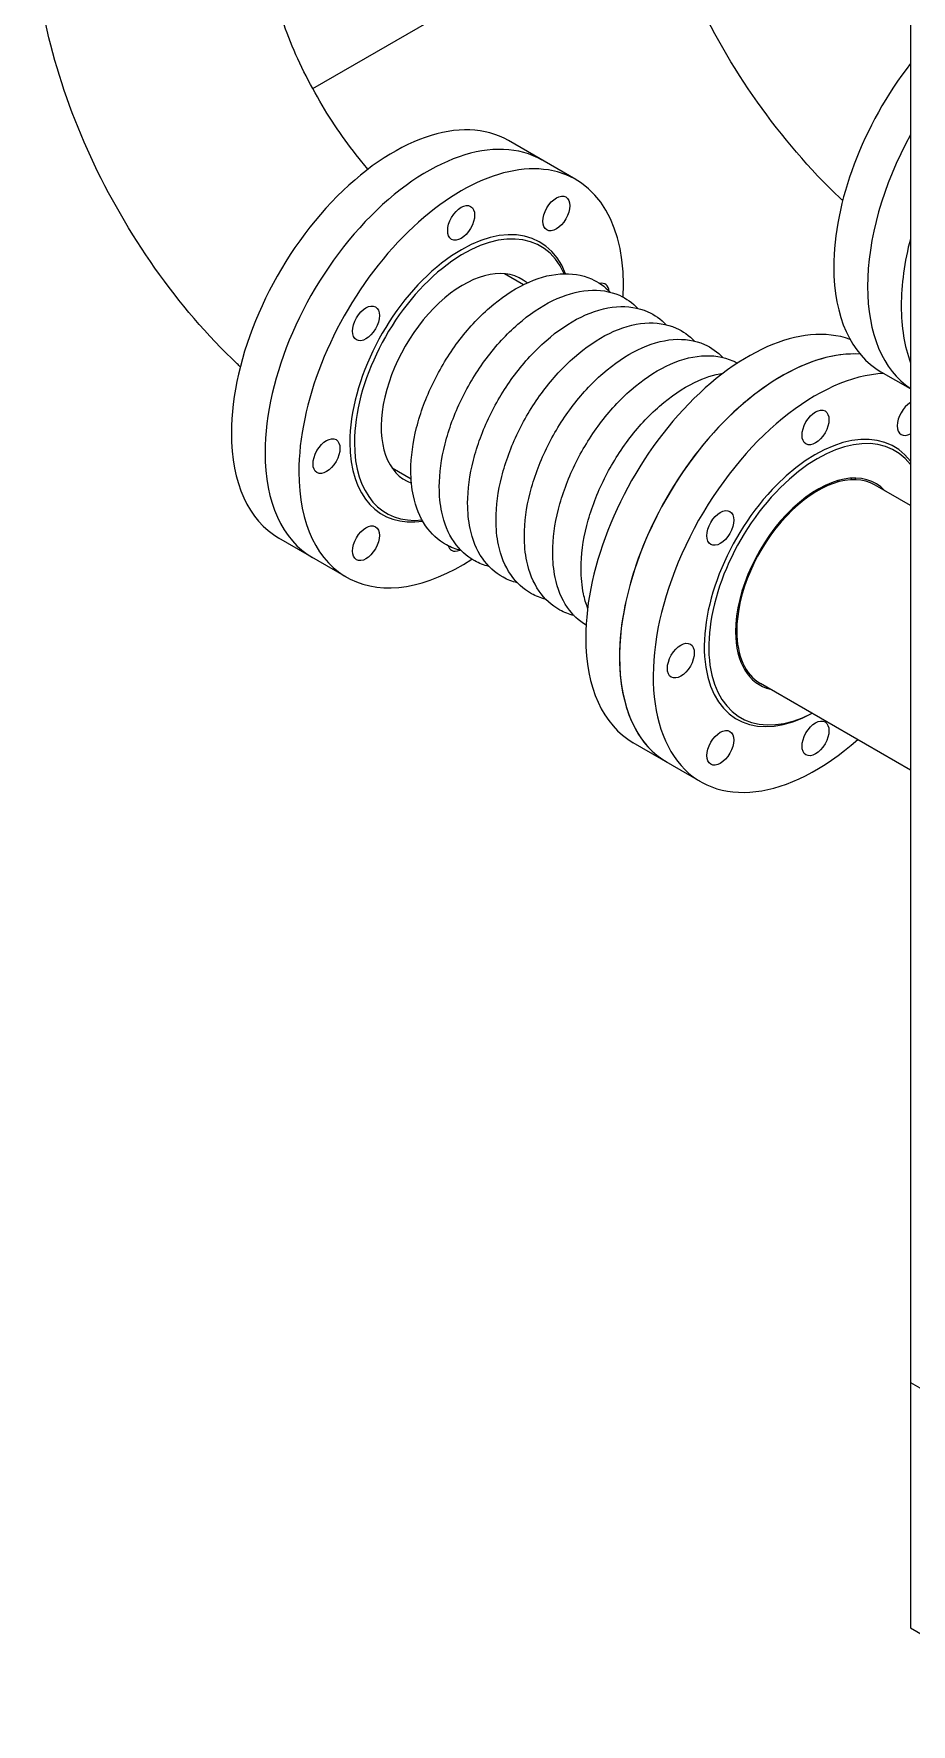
# Model space of a CAD drawing. Header units: millimetres. Extents: x -312439 to 477422, y -331570 to 212570.
# Drawn here: x 354265 to 355337, y 90769 to 92835 of the extents above; entities that cross this region are included whole.
import ezdxf

# ---------------------------------------------------------------- set-up
doc = ezdxf.new("R2010")
doc.units = ezdxf.units.MM

msp = doc.modelspace()

# ---------------------------------------------------------------- linework, layer by layer
at = {"color": 3, "linetype": 'Continuous', "lineweight": 0, "extrusion": (-1.11022e-16, 0.816497, 0.57735)}
for p, q in [((355335.928, 95078.959), (355335.928, 90887.144)), ((355335.928, 92401.289), (355300.311, 92421.853)), ((355335.928, 91187.144), (359293.664, 88902.144)), ((355335.928, 90887.144), (359295.396, 88601.144))]:
    msp.add_line(p, q, dxfattribs=at)
at = {"color": 7, "linetype": 'Continuous', "lineweight": 0, "extrusion": (-1.11022e-16, 0.816497, 0.57735)}
msp.add_line((354605.506, 92768.205), (354908.428, 92943.097), dxfattribs=at)
at = {"color": 4, "linetype": 'Continuous', "lineweight": 0, "extrusion": (-1.11022e-16, 0.816497, 0.57735)}
for p, q in [((354927.101, 92657.035), (354844.656, 92704.635)), ((354862.952, 92528.609), (354839.732, 92542.015)), ((354725.781, 92291.021), (354702.56, 92304.427)), ((354646.635, 92171.253), (354564.189, 92218.853)), ((355079.647, 91921.253), (354997.202, 91968.853))]:
    msp.add_line(p, q, dxfattribs=at)
at = {"color": 5, "linetype": 'Continuous', "lineweight": 0, "extrusion": (-1.11022e-16, 0.816497, 0.57735)}
for p, q in [((355335.928, 92258.789), (355292.646, 92283.778)), ((355335.928, 91935.5), (355152.658, 92041.311))]:
    msp.add_line(p, q, dxfattribs=at)
at = {"color": 4, "linetype": 'Continuous', "lineweight": 0}
for centre, major_axis, start_param, end_param in [((355440.544, 92664.744), (-140.233, -242.891), 4.48265882, 5.49778714), ((354704.422, 92461.744), (-140.233, -242.891), 3.14159265, 5.49778714), ((354745.645, 92437.944), (140.233, 242.891), 0, 2.35619449), ((354745.645, 92437.944), (-140.233, -242.891), 3.14159265, 5.49778714), ((355481.767, 92640.944), (140.233, 242.891), 1.61161241, 2.35619449), ((355481.767, 92640.944), (-140.233, -242.891), 4.75320507, 5.49778714), ((354786.868, 92414.144), (-140.233, -242.891), 2.29065014, 5.49778714), ((354786.868, 92414.144), (96.142, 166.524), 5.8504868, 8.6393798), ((354789.639, 92412.544), (-94.183, -163.13), 2.74516203, 5.49778714), ((355522.99, 92617.144), (-140.233, -242.891), 5.15921971, 5.49778714), ((354789.639, 92412.544), (-71.035, -123.037), 3.04000157, 6.38477639), ((355440.544, 92664.744), (-140.233, -242.891), 5.49778714, 6.28318531), ((354951.413, 92509.144), (11.635, 20.153), 5.60742409, 6.76892947), ((355481.767, 92640.944), (140.233, 242.891), 2.35619449, 3.10077657), ((355481.767, 92640.944), (-140.233, -242.891), 5.49778714, 6.24236922), ((355522.99, 92617.144), (-140.233, -242.891), 5.49778714, 5.83635458), ((355137.435, 92211.744), (-140.233, -242.891), 3.24733127, 5.49778714), ((355178.658, 92187.944), (140.233, 242.891), 0.28153779, 3.14159265), ((355178.658, 92187.944), (-140.233, -242.891), 3.42313044, 5.49778714), ((355219.881, 92164.144), (140.233, 242.891), 0.35067805, 4.18979838), ((355336.232, 92365.67), (-11.635, -20.153), 3.94542809, 7.05014619), ((354704.422, 92461.744), (-140.233, -242.891), 5.49778714, 6.28318531), ((355219.881, 92164.144), (96.142, 166.524), 6.04591191, 10.18013696), ((355222.652, 92162.544), (94.183, 163.13), 6.05173358, 10.15777421), ((354745.645, 92437.944), (140.233, 242.891), 2.35619449, 3.14159265), ((354745.645, 92437.944), (-140.233, -242.891), 5.49778714, 6.28318531), ((354786.868, 92414.144), (96.142, 166.524), 2.35619449, 3.57429116), ((354789.639, 92412.544), (-94.183, -163.13), 5.49778714, 6.67961593), ((354786.868, 92414.144), (-140.233, -242.891), 5.49778714, 7.13412782), ((354786.868, 92224.144), (11.635, 20.153), 2.65584849, 3.14159265), ((354786.868, 92224.144), (11.635, 20.153), 3.14159265, 3.81735388), ((355137.435, 92211.744), (-140.233, -242.891), 5.49778714, 6.28318531), ((355178.658, 92187.944), (-140.233, -242.891), 5.49778714, 6.28318531)]:
    msp.add_ellipse(centre, major_axis=major_axis, ratio=0.57735027, start_param=start_param, end_param=end_param, dxfattribs=at)
for centre, major_axis in [((354903.219, 92615.67), (11.635, 20.153)), ((354786.868, 92604.144), (-11.635, -20.153)), ((354670.517, 92481.319), (-11.635, -20.153)), ((355219.881, 92354.144), (-11.635, -20.153)), ((354622.323, 92319.144), (-11.635, -20.153)), ((355103.53, 92231.319), (11.635, 20.153)), ((354670.517, 92212.619), (11.635, 20.153)), ((355055.336, 92069.144), (11.635, 20.153)), ((355219.881, 91974.144), (11.635, 20.153)), ((355103.53, 91962.619), (11.635, 20.153))]:
    msp.add_ellipse(centre, major_axis=major_axis, ratio=0.57735027, dxfattribs=at)
at = {"color": 5, "linetype": 'Continuous', "lineweight": 0}
for centre, major_axis, start_param, end_param in [((355222.652, 92162.544), (71.035, 123.037), 6.11177289, 8.6393798), ((355222.652, 92162.544), (-69.994, -121.233), 3.14159265, 5.49778714), ((355178.658, 92187.944), (61.237, 106.066), 6.13673178, 6.16422232), ((355178.658, 92187.944), (-68.586, -118.794), 2.84905809, 2.87437228), ((355178.658, 92187.944), (71.035, 123.037), 5.94353899, 5.96834566), ((355178.658, 92187.944), (-71.035, -123.037), 2.80194634, 2.82675301), ((355222.652, 92162.544), (71.035, 123.037), 2.35619449, 3.31300507), ((355222.652, 92162.544), (-69.994, -121.233), 5.49778714, 6.28318531), ((355178.658, 92187.944), (61.237, 106.066), 3.26055564, 3.28804618), ((355178.658, 92187.944), (-68.586, -118.794), 0.26722038, 0.29253456), ((355178.658, 92187.944), (71.035, 123.037), 3.4564323, 3.48123897), ((355178.658, 92187.944), (-71.035, -123.037), 0.31483965, 0.33964632)]:
    msp.add_ellipse(centre, major_axis=major_axis, ratio=0.57735027, start_param=start_param, end_param=end_param, dxfattribs=at)
for points, knots in [([(355253.096, 92631.301), (355251.879, 92632.444), (355250.666, 92633.592), (355212.775, 92669.684), (355178.989, 92709.204), (355118.747, 92794.525), (355092.308, 92840.319), (355048.539, 92935.151), (355031.206, 92984.17), (355007.37, 93082.642), (355000.824, 93132.09), (355000.824, 93180.694)], [1.87458818, 1.87458818, 1.87458818, 1.87458818, 1.88495559, 1.88495559, 2.19911486, 2.19911486, 2.51327412, 2.51327412, 2.82743339, 2.82743339, 3.14159265, 3.14159265, 3.14159265, 3.14159265]), ([(354516.974, 92428.301), (354515.758, 92429.444), (354514.544, 92430.592), (354476.653, 92466.684), (354442.868, 92506.204), (354382.625, 92591.525), (354356.186, 92637.319), (354312.417, 92732.151), (354295.084, 92781.17), (354271.248, 92879.642), (354264.703, 92929.09), (354264.703, 92977.694)], [1.87458818, 1.87458818, 1.87458818, 1.87458818, 1.88495559, 1.88495559, 2.19911486, 2.19911486, 2.51327412, 2.51327412, 2.82743339, 2.82743339, 3.14159265, 3.14159265, 3.14159265, 3.14159265]), ([(354673.046, 92669.745), (354670.533, 92672.676), (354668.034, 92675.655), (354646.988, 92701.323), (354629.485, 92726.533), (354598.425, 92779.843), (354584.933, 92807.975), (354563.725, 92863.247), (354555.948, 92890.392), (354546.676, 92938.349), (354544.679, 92959.504), (354544.679, 92977.694)], [2.04221481, 2.04221481, 2.04221481, 2.04221481, 2.07840546, 2.07840546, 2.34935437, 2.34935437, 2.62419332, 2.62419332, 2.8954114, 2.8954114, 3.14159265, 3.14159265, 3.14159265, 3.14159265])]:
    msp.add_open_spline(points, degree=3, knots=knots, dxfattribs=at)
at = {"color": 4, "linetype": 'Continuous', "lineweight": 0}
for points, knots in [([(354725.467, 92301.341), (354725.467, 92318.118), (354727.883, 92335.996), (354737.099, 92372.245), (354743.888, 92390.608), (354761.081, 92426.021), (354771.466, 92443.069), (354794.847, 92474.263), (354807.841, 92488.403), (354835.314, 92512.4), (354849.795, 92522.237), (354878.975, 92536.389), (354893.691, 92540.721), (354921.357, 92542.794), (354934.389, 92540.826), (354954.596, 92531.907), (354962.371, 92526.387), (354968.923, 92519.475)], [0, 0, 0, 0, 0.33140217, 0.33140217, 0.66175647, 0.66175647, 0.99064223, 0.99064223, 1.31975085, 1.31975085, 1.65059858, 1.65059858, 1.98118253, 1.98118253, 2.2937107, 2.2937107, 2.52588236, 2.52588236, 2.52588236, 2.52588236]), ([(354760.193, 92281.46), (354760.193, 92298.197), (354762.602, 92316.037), (354771.795, 92352.218), (354778.568, 92370.55), (354795.722, 92405.91), (354806.085, 92422.935), (354829.419, 92454.092), (354842.386, 92468.216), (354869.799, 92492.19), (354884.246, 92502.02), (354913.349, 92516.174), (354928.023, 92520.513), (354955.617, 92522.632), (354968.619, 92520.691), (354988.708, 92511.867), (354996.407, 92506.438), (355002.913, 92499.637)], [0, 0, 0, 0, 0.33115718, 0.33115718, 0.66127893, 0.66127893, 0.98996292, 0.98996292, 1.3188617, 1.3188617, 1.6494604, 1.6494604, 1.97984251, 1.97984251, 2.29269857, 2.29269857, 2.52313384, 2.52313384, 2.52313384, 2.52313384]), ([(354794.834, 92261.46), (354794.834, 92278.197), (354797.243, 92296.037), (354806.436, 92332.218), (354813.209, 92350.55), (354830.363, 92385.91), (354840.726, 92402.935), (354864.06, 92434.092), (354877.027, 92448.216), (354904.44, 92472.19), (354918.887, 92482.02), (354947.99, 92496.174), (354962.664, 92500.513), (354990.258, 92502.632), (355003.26, 92500.691), (355023.349, 92491.867), (355031.048, 92486.438), (355037.554, 92479.637)], [0, 0, 0, 0, 0.33115718, 0.33115718, 0.66127893, 0.66127893, 0.98996292, 0.98996292, 1.3188617, 1.3188617, 1.6494604, 1.6494604, 1.97984251, 1.97984251, 2.29269857, 2.29269857, 2.52313384, 2.52313384, 2.52313384, 2.52313384]), ([(354829.475, 92241.46), (354829.475, 92258.197), (354831.884, 92276.037), (354841.077, 92312.218), (354847.85, 92330.55), (354865.004, 92365.91), (354875.367, 92382.935), (354898.701, 92414.092), (354911.668, 92428.216), (354939.081, 92452.19), (354953.528, 92462.02), (354982.631, 92476.174), (354997.305, 92480.513), (355024.899, 92482.632), (355037.901, 92480.691), (355057.99, 92471.867), (355065.689, 92466.438), (355072.195, 92459.637)], [0, 0, 0, 0, 0.33115718, 0.33115718, 0.66127893, 0.66127893, 0.98996292, 0.98996292, 1.3188617, 1.3188617, 1.6494604, 1.6494604, 1.97984251, 1.97984251, 2.29269857, 2.29269857, 2.52313384, 2.52313384, 2.52313384, 2.52313384]), ([(354864.116, 92221.46), (354864.116, 92238.197), (354866.525, 92256.037), (354875.718, 92292.218), (354882.491, 92310.55), (354899.645, 92345.91), (354910.008, 92362.935), (354933.342, 92394.092), (354946.309, 92408.216), (354973.722, 92432.19), (354988.169, 92442.02), (355017.272, 92456.174), (355031.946, 92460.513), (355059.54, 92462.632), (355072.542, 92460.691), (355092.631, 92451.867), (355100.33, 92446.438), (355106.836, 92439.637)], [0, 0, 0, 0, 0.33115718, 0.33115718, 0.66127893, 0.66127893, 0.98996292, 0.98996292, 1.3188617, 1.3188617, 1.6494604, 1.6494604, 1.97984251, 1.97984251, 2.29269857, 2.29269857, 2.52313384, 2.52313384, 2.52313384, 2.52313384]), ([(354898.757, 92201.46), (354898.757, 92218.197), (354901.166, 92236.037), (354910.359, 92272.218), (354917.132, 92290.55), (354934.286, 92325.91), (354944.649, 92342.935), (354967.983, 92374.092), (354980.95, 92388.216), (355008.363, 92412.19), (355022.81, 92422.02), (355051.913, 92436.174), (355066.587, 92440.513), (355094.181, 92442.632), (355107.183, 92440.691), (355120.705, 92434.752), (355122.616, 92433.806), (355124.48, 92432.775)], [0, 0, 0, 0, 0.33115718, 0.33115718, 0.66127893, 0.66127893, 0.98996292, 0.98996292, 1.3188617, 1.3188617, 1.6494604, 1.6494604, 1.97984251, 1.97984251, 2.29269857, 2.29269857, 2.34553227, 2.34553227, 2.34553227, 2.34553227]), ([(354933.398, 92181.46), (354933.398, 92198.197), (354935.807, 92216.037), (354945, 92252.218), (354951.773, 92270.55), (354968.927, 92305.91), (354979.29, 92322.935), (355002.624, 92354.092), (355015.591, 92368.216), (355043.004, 92392.19), (355057.451, 92402.02), (355083.772, 92414.821), (355095.615, 92418.753), (355107.217, 92420.624)], [0, 0, 0, 0, 0.33115718, 0.33115718, 0.66127893, 0.66127893, 0.98996292, 0.98996292, 1.3188617, 1.3188617, 1.6494604, 1.6494604, 1.91665631, 1.91665631, 1.91665631, 1.91665631]), ([(354786.677, 92203.814), (354780.402, 92205.317), (354774.399, 92207.617), (354758.77, 92216.198), (354750.153, 92224.202), (354736.349, 92244.421), (354731.375, 92256.835), (354726.462, 92280.218), (354725.467, 92290.554), (354725.467, 92301.341)], [5.328099272, 5.328099272, 5.328099272, 5.328099272, 5.485376437, 5.485376437, 5.768555259, 5.768555259, 6.070099697, 6.070099697, 6.283185307, 6.283185307, 6.283185307, 6.283185307]), ([(354820.852, 92184.297), (354814.751, 92185.788), (354808.911, 92188.036), (354793.436, 92196.506), (354784.828, 92204.49), (354771.045, 92224.673), (354766.079, 92237.068), (354761.184, 92260.406), (354760.193, 92270.707), (354760.193, 92281.46)], [5.330847791, 5.330847791, 5.330847791, 5.330847791, 5.484613654, 5.484613654, 5.768478993, 5.768478993, 6.070418601, 6.070418601, 6.283185307, 6.283185307, 6.283185307, 6.283185307]), ([(354855.493, 92164.297), (354849.392, 92165.788), (354843.552, 92168.036), (354828.077, 92176.506), (354819.469, 92184.49), (354805.686, 92204.673), (354800.72, 92217.068), (354795.825, 92240.406), (354794.834, 92250.707), (354794.834, 92261.46)], [5.330847791, 5.330847791, 5.330847791, 5.330847791, 5.484613654, 5.484613654, 5.768478993, 5.768478993, 6.070418601, 6.070418601, 6.283185307, 6.283185307, 6.283185307, 6.283185307]), ([(354890.134, 92144.297), (354884.033, 92145.788), (354878.193, 92148.036), (354862.718, 92156.506), (354854.11, 92164.49), (354840.327, 92184.673), (354835.361, 92197.068), (354830.466, 92220.406), (354829.475, 92230.707), (354829.475, 92241.46)], [5.330847791, 5.330847791, 5.330847791, 5.330847791, 5.484613654, 5.484613654, 5.768478993, 5.768478993, 6.070418601, 6.070418601, 6.283185307, 6.283185307, 6.283185307, 6.283185307]), ([(354924.775, 92124.297), (354918.674, 92125.788), (354912.834, 92128.036), (354897.359, 92136.506), (354888.751, 92144.49), (354874.968, 92164.673), (354870.002, 92177.068), (354865.107, 92200.406), (354864.116, 92210.707), (354864.116, 92221.46)], [5.330847791, 5.330847791, 5.330847791, 5.330847791, 5.484613654, 5.484613654, 5.768478993, 5.768478993, 6.070418601, 6.070418601, 6.283185307, 6.283185307, 6.283185307, 6.283185307]), ([(354939.539, 92112.448), (354930.56, 92117.856), (354922.831, 92125.312), (354909.609, 92144.673), (354904.644, 92157.068), (354899.748, 92180.406), (354898.757, 92190.707), (354898.757, 92201.46)], [5.508449365, 5.508449365, 5.508449365, 5.508449365, 5.768478993, 5.768478993, 6.070418601, 6.070418601, 6.283185307, 6.283185307, 6.283185307, 6.283185307]), ([(354941.431, 92133.474), (354939.349, 92138.945), (354937.679, 92144.724), (354934.389, 92160.406), (354933.398, 92170.707), (354933.398, 92181.46)], [5.937325319, 5.937325319, 5.937325319, 5.937325319, 6.070418601, 6.070418601, 6.283185307, 6.283185307, 6.283185307, 6.283185307])]:
    msp.add_open_spline(points, degree=3, knots=knots, dxfattribs=at)

doc.saveas('drawing.dxf')
